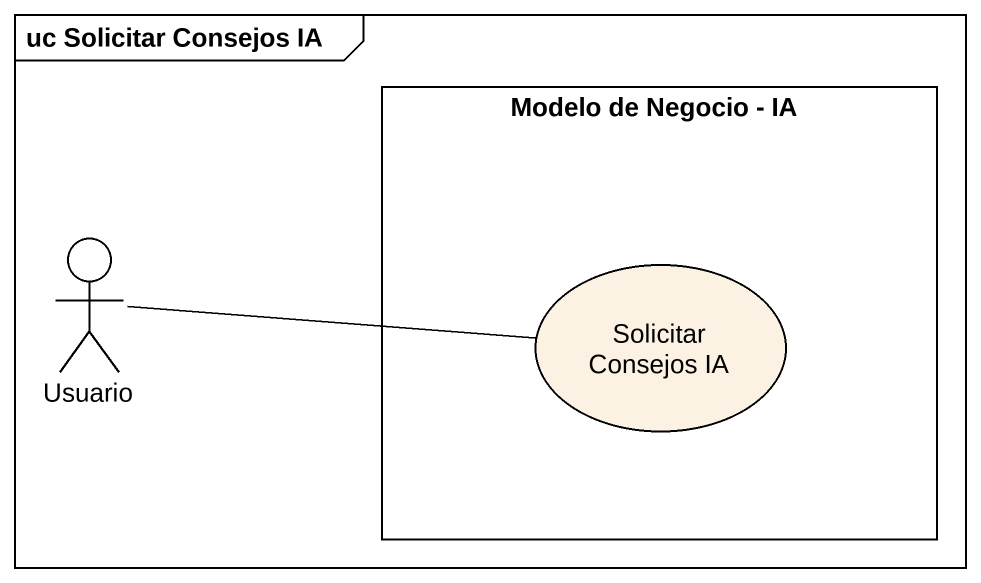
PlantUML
@startuml
mainframe uc Solicitar Consejos IA
rectangle "Modelo de Negocio - IA" as Modelo_de_Negocio_IA {
  usecase "Solicitar Consejos IA" as Solicitar_Consejos_IA
}
actor Usuario
Solicitar_Consejos_IA -left- Usuario
@enduml
